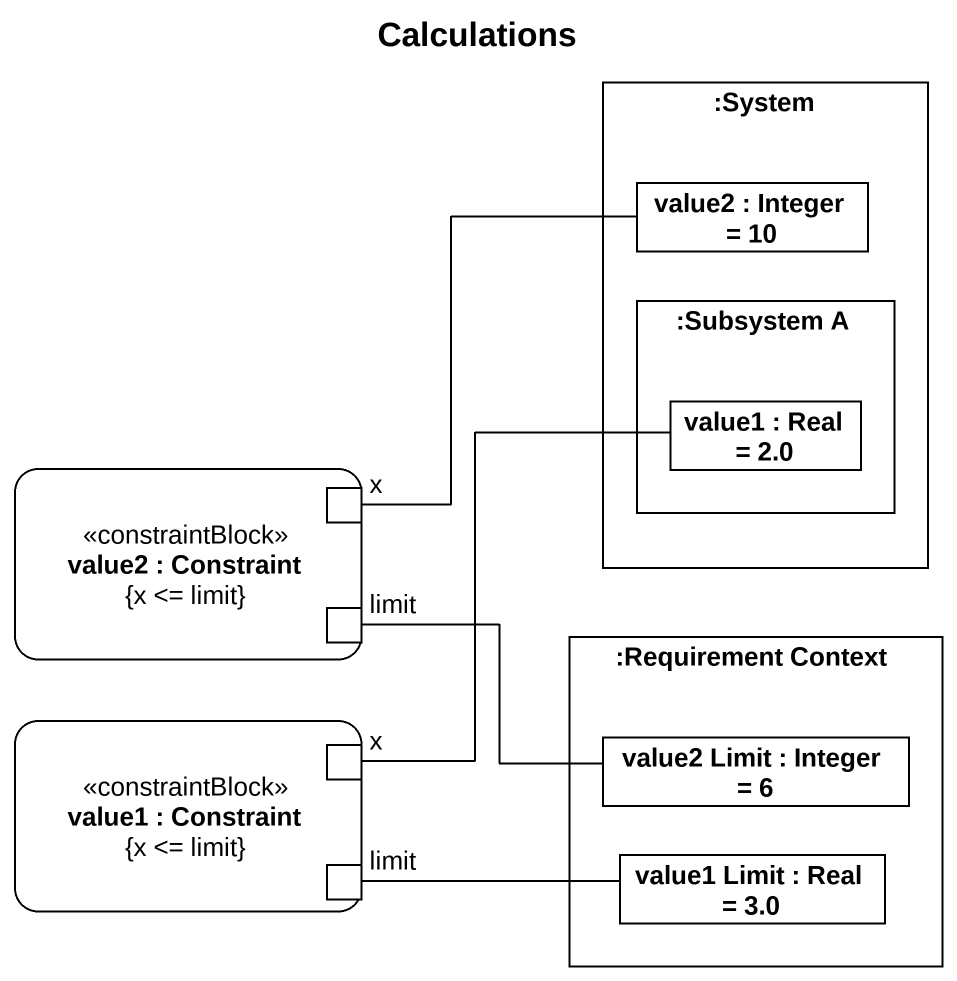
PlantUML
@startuml
title Calculations
rectangle ":System" as System {
  rectangle "value2 : Integer = 10" as value2
  rectangle ":Subsystem A" as Subsystem_A {
    rectangle "value1 : Real = 2.0" as value1
  }
}
rectangle "value2 : Constraint\n{x <= limit}" as value2_2 <<constraintBlock>> {
  port "x" as x_
  port limit
}
rectangle ":Requirement Context" as Requirement_Context {
  rectangle "value2 Limit : Integer = 6" as value2_Limit
  rectangle "value1 Limit : Real = 3.0" as value1_Limit
}
rectangle "value1 : Constraint\n{x <= limit}" as value1_2 <<constraintBlock>> {
  port "x" as x__2
  port "limit" as limit_2
}
x_ -up- value2
limit -right- value2_Limit
x__2 -up- value1
limit_2 -right- value1_Limit
@enduml
